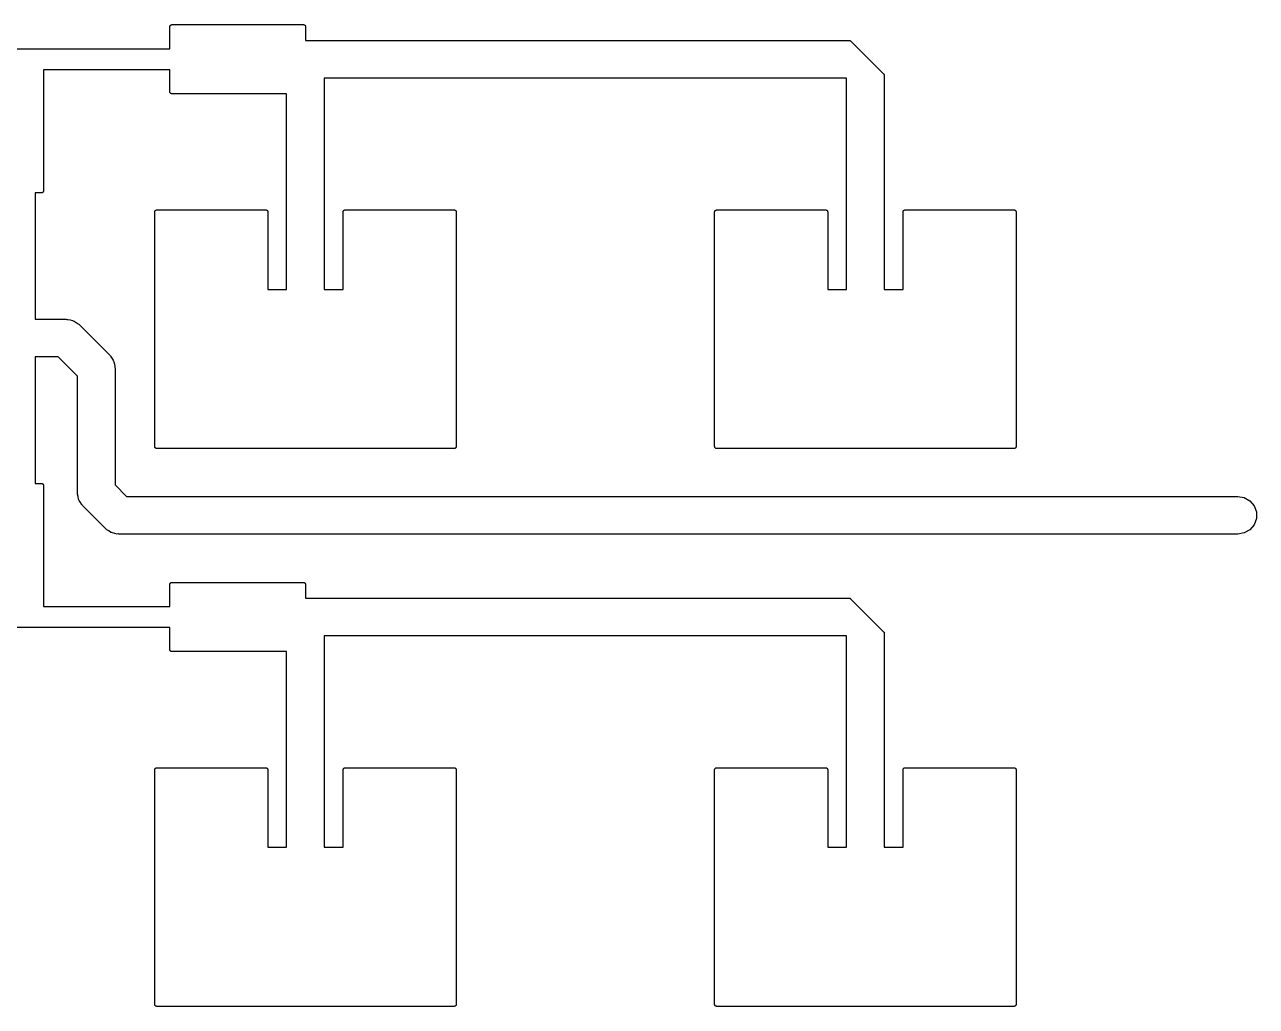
# Model space of a CAD drawing. Extents: x -13.2 to 16.3, y -8.9 to 4.2.
# Drawn here: x 0 to 16.35, y -8.87 to 4.16 of the extents above; entities that cross this region are included whole.
import ezdxf

# ---------------------------------------------------------------- set-up
doc = ezdxf.new("R2010")
doc.units = 0
doc.header["$MEASUREMENT"] = 0
doc.layers.add('BLACK', color=7, linetype='CONTINUOUS')

msp = doc.modelspace()

# ---------------------------------------------------------------- linework, layer by layer
at = {"layer": 'BLACK'}
for p, q in [((1.9278, 4.1335), (1.92818, 4.13565)), ((1.9278, 3.84023), (1.9278, 4.1335)), ((1.92818, 4.13784), (1.92893, 4.1399)), ((1.92818, 4.13565), (1.92818, 4.13784)), ((1.92893, 4.1399), (1.92931, 4.14205)), ((1.92931, 4.14205), (1.9304, 4.14394)), ((1.9304, 4.14394), (1.93115, 4.146)), ((1.93115, 4.146), (1.93256, 4.14768)), ((1.93256, 4.14768), (1.93365, 4.14957)), ((1.93365, 4.14957), (1.93532, 4.15098)), ((1.93532, 4.15098), (1.93673, 4.15265)), ((1.93673, 4.15265), (1.93862, 4.15374)), ((1.93862, 4.15374), (1.9403, 4.15515)), ((1.9403, 4.15515), (1.94236, 4.1559)), ((1.94236, 4.1559), (1.94425, 4.15699)), ((1.94425, 4.15699), (1.9464, 4.15737)), ((1.9464, 4.15737), (1.94846, 4.15812)), ((1.94846, 4.15812), (1.95064, 4.15812)), ((1.95064, 4.15812), (1.9528, 4.1585)), ((1.9528, 4.1585), (3.7023, 4.1585)), ((3.7023, 4.1585), (3.70445, 4.15812)), ((3.70445, 4.15812), (3.70664, 4.15812)), ((3.70664, 4.15812), (3.7087, 4.15737)), ((3.7087, 4.15737), (3.71085, 4.15699)), ((3.71085, 4.15699), (3.71274, 4.1559)), ((3.71274, 4.1559), (3.7148, 4.15515)), ((3.7148, 4.15515), (3.71648, 4.15374)), ((3.71648, 4.15374), (3.71837, 4.15265)), ((3.71837, 4.15265), (3.71978, 4.15098)), ((3.71978, 4.15098), (3.72145, 4.14957)), ((3.72145, 4.14957), (3.72254, 4.14768)), ((3.72254, 4.14768), (3.72395, 4.146)), ((3.72395, 4.146), (3.7247, 4.14394)), ((3.7247, 4.14394), (3.72579, 4.14205)), ((3.72579, 4.14205), (3.72617, 4.1399)), ((3.72617, 4.1399), (3.72692, 4.13784)), ((3.72692, 4.13784), (3.72692, 4.13565)), ((3.72692, 4.13565), (3.7273, 4.1335)), ((3.7273, 4.1335), (3.7273, 3.95123)), ((3.7273, 3.95123), (3.72741, 3.95011)), ((3.72741, 3.95011), (3.72853, 3.95)), ((3.72853, 3.95), (10.9444, 3.95)), ((10.9444, 3.95), (10.9455, 3.94981)), ((10.9455, 3.94981), (10.9466, 3.9499)), ((10.9466, 3.9499), (10.9498, 3.94906)), ((10.9498, 3.94906), (10.953, 3.94849)), ((10.953, 3.94849), (10.9539, 3.94794)), ((10.9539, 3.94794), (10.955, 3.94766)), ((10.955, 3.94766), (10.9577, 3.94578)), ((10.9577, 3.94578), (10.9605, 3.94415)), ((10.9605, 3.94415), (10.9612, 3.94331)), ((10.9612, 3.94331), (10.9621, 3.94268)), ((10.9621, 3.94268), (11.4, 3.50482)), ((-1.92657, 3.839), (1.92657, 3.839)), ((1.92657, 3.839), (1.92769, 3.83911)), ((1.92769, 3.83911), (1.9278, 3.84023)), ((0.25011, 3.56089), (0.25, 3.55977)), ((0.25, 3.55977), (0.25, 1.9528)), ((0.25123, 3.561), (0.25011, 3.56089)), ((1.92657, 3.561), (0.25123, 3.561)), ((1.92769, 3.56089), (1.92657, 3.561)), ((1.9278, 3.55977), (1.92769, 3.56089)), ((1.9278, 3.2665), (1.9278, 3.55977)), ((3.97731, 3.44989), (3.9772, 3.44877)), ((3.9772, 3.44877), (3.9772, 0.64623)), ((3.97843, 3.45), (3.97731, 3.44989)), ((10.906, 3.45), (3.97843, 3.45)), ((10.9071, 3.44989), (10.906, 3.45)), ((10.9072, 3.44877), (10.9071, 3.44989)), ((10.9072, 0.64623), (10.9072, 3.44877)), ((11.4, 3.50482), (11.4006, 3.50392)), ((11.4006, 3.50392), (11.4015, 3.50321)), ((11.4015, 3.50321), (11.4031, 3.50039)), ((11.4031, 3.50039), (11.405, 3.49771)), ((11.405, 3.49771), (11.4052, 3.49665)), ((11.4052, 3.49665), (11.4058, 3.49569)), ((11.4058, 3.49569), (11.4064, 3.49248)), ((11.4064, 3.49248), (11.4072, 3.48932)), ((11.4072, 3.48932), (11.4071, 3.48823)), ((11.4071, 3.48823), (11.4073, 3.48714)), ((11.4073, 3.48714), (11.4073, 0.64623)), ((1.92818, 3.26435), (1.9278, 3.2665)), ((1.92818, 3.26216), (1.92818, 3.26435)), ((1.92893, 3.2601), (1.92818, 3.26216)), ((1.92931, 3.25795), (1.92893, 3.2601)), ((1.9304, 3.25606), (1.92931, 3.25795)), ((1.93115, 3.254), (1.9304, 3.25606)), ((1.93256, 3.25232), (1.93115, 3.254)), ((1.93365, 3.25043), (1.93256, 3.25232)), ((1.93532, 3.24902), (1.93365, 3.25043)), ((1.93673, 3.24735), (1.93532, 3.24902)), ((1.93862, 3.24626), (1.93673, 3.24735)), ((1.9403, 3.24485), (1.93862, 3.24626)), ((1.94236, 3.2441), (1.9403, 3.24485)), ((1.94425, 3.24301), (1.94236, 3.2441)), ((1.9464, 3.24263), (1.94425, 3.24301)), ((1.94846, 3.24188), (1.9464, 3.24263)), ((1.95064, 3.24188), (1.94846, 3.24188)), ((1.9528, 3.2415), (1.95064, 3.24188)), ((3.47607, 3.2415), (1.9528, 3.2415)), ((3.47719, 3.24139), (3.47607, 3.2415)), ((3.4773, 3.24027), (3.47719, 3.24139)), ((3.4773, 0.64623), (3.4773, 3.24027)), ((0.13911, 1.92769), (0.139, 1.92657)), ((0.139, 1.92657), (0.139, 0.25)), ((0.14023, 1.9278), (0.13911, 1.92769)), ((0.225, 1.9278), (0.14023, 1.9278)), ((0.227155, 1.92818), (0.225, 1.9278)), ((0.229341, 1.92818), (0.227155, 1.92818)), ((0.231397, 1.92893), (0.229341, 1.92818)), ((0.233551, 1.92931), (0.231397, 1.92893)), ((0.235444, 1.9304), (0.233551, 1.92931)), ((0.2375, 1.93115), (0.235444, 1.9304)), ((0.239177, 1.93256), (0.2375, 1.93115)), ((0.24107, 1.93365), (0.239177, 1.93256)), ((0.242476, 1.93532), (0.24107, 1.93365)), ((0.244151, 1.93673), (0.242476, 1.93532)), ((0.245244, 1.93862), (0.244151, 1.93673)), ((0.246651, 1.9403), (0.245244, 1.93862)), ((0.247399, 1.94236), (0.246651, 1.9403)), ((0.248492, 1.94425), (0.247399, 1.94236)), ((0.248872, 1.9464), (0.248492, 1.94425)), ((0.24962, 1.94846), (0.248872, 1.9464)), ((0.25, 1.9528), (0.24962, 1.95064)), ((0.24962, 1.95064), (0.24962, 1.94846)), ((1.7272, 1.675), (1.72758, 1.67715)), ((1.7272, -1.44), (1.7272, 1.675)), ((1.72758, 1.67934), (1.72833, 1.6814)), ((1.72758, 1.67715), (1.72758, 1.67934)), ((1.72833, 1.6814), (1.72871, 1.68355)), ((1.72871, 1.68355), (1.7298, 1.68544)), ((1.7298, 1.68544), (1.73055, 1.6875)), ((1.73055, 1.6875), (1.73196, 1.68918)), ((1.73196, 1.68918), (1.73305, 1.69107)), ((1.73305, 1.69107), (1.73472, 1.69248)), ((1.73472, 1.69248), (1.73613, 1.69415)), ((1.73613, 1.69415), (1.73802, 1.69524)), ((1.73802, 1.69524), (1.7397, 1.69665)), ((1.7397, 1.69665), (1.74176, 1.6974)), ((1.74176, 1.6974), (1.74365, 1.69849)), ((1.74365, 1.69849), (1.7458, 1.69887)), ((1.7458, 1.69887), (1.74786, 1.69962)), ((1.74786, 1.69962), (1.75004, 1.69962)), ((1.75004, 1.69962), (1.7522, 1.7)), ((1.7522, 1.7), (3.2023, 1.7)), ((3.2023, 1.7), (3.20445, 1.69962)), ((3.20445, 1.69962), (3.20664, 1.69962)), ((3.20664, 1.69962), (3.2087, 1.69887)), ((3.2087, 1.69887), (3.21085, 1.69849)), ((3.21085, 1.69849), (3.21274, 1.6974)), ((3.21274, 1.6974), (3.2148, 1.69665)), ((3.2148, 1.69665), (3.21648, 1.69524)), ((3.21648, 1.69524), (3.21837, 1.69415)), ((3.21837, 1.69415), (3.21978, 1.69248)), ((3.21978, 1.69248), (3.22145, 1.69107)), ((3.22145, 1.69107), (3.22254, 1.68918)), ((3.22254, 1.68918), (3.22395, 1.6875)), ((3.22395, 1.6875), (3.2247, 1.68544)), ((3.2247, 1.68544), (3.22579, 1.68355)), ((3.22579, 1.68355), (3.22617, 1.6814)), ((3.22617, 1.6814), (3.22692, 1.67934)), ((3.22692, 1.67934), (3.22692, 1.67715)), ((3.22692, 1.67715), (3.2273, 1.675)), ((3.2273, 1.675), (3.2273, 0.64623)), ((4.2272, 1.675), (4.22758, 1.67715)), ((4.2272, 0.64623), (4.2272, 1.675)), ((4.22758, 1.67934), (4.22833, 1.6814)), ((4.22758, 1.67715), (4.22758, 1.67934)), ((4.22833, 1.6814), (4.22871, 1.68355)), ((4.22871, 1.68355), (4.2298, 1.68544)), ((4.2298, 1.68544), (4.23055, 1.6875)), ((4.23055, 1.6875), (4.23196, 1.68918)), ((4.23196, 1.68918), (4.23305, 1.69107)), ((4.23305, 1.69107), (4.23472, 1.69248)), ((4.23472, 1.69248), (4.23613, 1.69415)), ((4.23613, 1.69415), (4.23802, 1.69524)), ((4.23802, 1.69524), (4.2397, 1.69665)), ((4.2397, 1.69665), (4.24176, 1.6974)), ((4.24176, 1.6974), (4.24365, 1.69849)), ((4.24365, 1.69849), (4.2458, 1.69887)), ((4.2458, 1.69887), (4.24786, 1.69962)), ((4.24786, 1.69962), (4.25005, 1.69962)), ((4.25005, 1.69962), (4.2522, 1.7)), ((4.2522, 1.7), (5.7022, 1.7)), ((5.7022, 1.7), (5.70435, 1.69962)), ((5.70435, 1.69962), (5.70654, 1.69962)), ((5.70654, 1.69962), (5.7086, 1.69887)), ((5.7086, 1.69887), (5.71075, 1.69849)), ((5.71075, 1.69849), (5.71264, 1.6974)), ((5.71264, 1.6974), (5.7147, 1.69665)), ((5.7147, 1.69665), (5.71638, 1.69524)), ((5.71638, 1.69524), (5.71827, 1.69415)), ((5.71827, 1.69415), (5.71968, 1.69248)), ((5.71968, 1.69248), (5.72135, 1.69107)), ((5.72135, 1.69107), (5.72244, 1.68918)), ((5.72244, 1.68918), (5.72385, 1.6875)), ((5.72385, 1.6875), (5.7246, 1.68544)), ((5.7246, 1.68544), (5.72569, 1.68355)), ((5.72569, 1.68355), (5.72607, 1.6814)), ((5.72607, 1.6814), (5.72682, 1.67934)), ((5.72682, 1.67934), (5.72682, 1.67715)), ((5.72682, 1.67715), (5.7272, 1.675)), ((5.7272, 1.675), (5.7272, -1.44)), ((9.1573, 1.675), (9.15768, 1.67715)), ((9.1573, -1.44), (9.1573, 1.675)), ((9.15768, 1.67934), (9.15843, 1.6814)), ((9.15768, 1.67715), (9.15768, 1.67934)), ((9.15843, 1.6814), (9.15881, 1.68355)), ((9.15881, 1.68355), (9.1599, 1.68544)), ((9.1599, 1.68544), (9.16065, 1.6875)), ((9.16065, 1.6875), (9.16206, 1.68918)), ((9.16206, 1.68918), (9.16315, 1.69107)), ((9.16315, 1.69107), (9.16482, 1.69248)), ((9.16482, 1.69248), (9.16623, 1.69415)), ((9.16623, 1.69415), (9.16812, 1.69524)), ((9.16812, 1.69524), (9.1698, 1.69665)), ((9.1698, 1.69665), (9.17186, 1.6974)), ((9.17186, 1.6974), (9.17375, 1.69849)), ((9.17375, 1.69849), (9.1759, 1.69887)), ((9.1759, 1.69887), (9.17796, 1.69962)), ((9.17796, 1.69962), (9.18014, 1.69962)), ((9.18014, 1.69962), (9.1823, 1.7)), ((9.1823, 1.7), (10.6322, 1.7)), ((10.6322, 1.7), (10.6344, 1.69962)), ((10.6344, 1.69962), (10.6365, 1.69962)), ((10.6365, 1.69962), (10.6386, 1.69887)), ((10.6386, 1.69887), (10.6408, 1.69849)), ((10.6408, 1.69849), (10.6426, 1.6974)), ((10.6426, 1.6974), (10.6447, 1.69665)), ((10.6447, 1.69665), (10.6464, 1.69524)), ((10.6464, 1.69524), (10.6483, 1.69415)), ((10.6483, 1.69415), (10.6497, 1.69248)), ((10.6497, 1.69248), (10.6514, 1.69107)), ((10.6514, 1.69107), (10.6524, 1.68918)), ((10.6524, 1.68918), (10.6539, 1.6875)), ((10.6539, 1.6875), (10.6546, 1.68544)), ((10.6546, 1.68544), (10.6557, 1.68355)), ((10.6557, 1.68355), (10.6561, 1.6814)), ((10.6561, 1.6814), (10.6568, 1.67934)), ((10.6568, 1.67934), (10.6568, 1.67715)), ((10.6568, 1.67715), (10.6572, 1.675)), ((10.6572, 1.675), (10.6572, 0.64623)), ((11.6573, 1.675), (11.6577, 1.67715)), ((11.6573, 0.64623), (11.6573, 1.675)), ((11.6577, 1.67934), (11.6584, 1.6814)), ((11.6577, 1.67715), (11.6577, 1.67934)), ((11.6584, 1.6814), (11.6588, 1.68355)), ((11.6588, 1.68355), (11.6599, 1.68544)), ((11.6599, 1.68544), (11.6606, 1.6875)), ((11.6606, 1.6875), (11.6621, 1.68918)), ((11.6621, 1.68918), (11.6631, 1.69107)), ((11.6631, 1.69107), (11.6648, 1.69248)), ((11.6648, 1.69248), (11.6662, 1.69415)), ((11.6662, 1.69415), (11.6681, 1.69524)), ((11.6681, 1.69524), (11.6698, 1.69665)), ((11.6698, 1.69665), (11.6719, 1.6974)), ((11.6719, 1.6974), (11.6737, 1.69849)), ((11.6737, 1.69849), (11.6759, 1.69887)), ((11.6759, 1.69887), (11.678, 1.69962)), ((11.678, 1.69962), (11.6801, 1.69962)), ((11.6801, 1.69962), (11.6823, 1.7)), ((11.6823, 1.7), (13.1323, 1.7)), ((13.1323, 1.7), (13.1345, 1.69962)), ((13.1345, 1.69962), (13.1366, 1.69962)), ((13.1366, 1.69962), (13.1387, 1.69887)), ((13.1387, 1.69887), (13.1409, 1.69849)), ((13.1409, 1.69849), (13.1427, 1.6974)), ((13.1427, 1.6974), (13.1448, 1.69665)), ((13.1448, 1.69665), (13.1465, 1.69524)), ((13.1465, 1.69524), (13.1484, 1.69415)), ((13.1484, 1.69415), (13.1498, 1.69248)), ((13.1498, 1.69248), (13.1515, 1.69107)), ((13.1515, 1.69107), (13.1525, 1.68918)), ((13.1525, 1.68918), (13.154, 1.6875)), ((13.154, 1.6875), (13.1547, 1.68544)), ((13.1547, 1.68544), (13.1558, 1.68355)), ((13.1558, 1.68355), (13.1562, 1.6814)), ((13.1562, 1.6814), (13.1569, 1.67934)), ((13.1569, 1.67934), (13.1569, 1.67715)), ((13.1569, 1.67715), (13.1573, 1.675)), ((13.1573, 1.675), (13.1573, -1.44)), ((3.2273, 0.64623), (3.22741, 0.64511)), ((3.22741, 0.64511), (3.22853, 0.645)), ((3.22853, 0.645), (3.47607, 0.645)), ((3.47607, 0.645), (3.47719, 0.64511)), ((3.47719, 0.64511), (3.4773, 0.64623)), ((3.9772, 0.64623), (3.97731, 0.64511)), ((3.97731, 0.64511), (3.97843, 0.645)), ((3.97843, 0.645), (4.22597, 0.645)), ((4.22597, 0.645), (4.22709, 0.64511)), ((4.22709, 0.64511), (4.2272, 0.64623)), ((10.6572, 0.64623), (10.6573, 0.64511)), ((10.6573, 0.64511), (10.6584, 0.645)), ((10.6584, 0.645), (10.906, 0.645)), ((10.906, 0.645), (10.9071, 0.64511)), ((10.9071, 0.64511), (10.9072, 0.64623)), ((11.4073, 0.64623), (11.4074, 0.64511)), ((11.4074, 0.64511), (11.4085, 0.645)), ((11.4085, 0.645), (11.6561, 0.645)), ((11.6561, 0.645), (11.6572, 0.64511)), ((11.6572, 0.64511), (11.6573, 0.64623)), ((0.139, 0.25), (0.55, 0.25)), ((0.55, 0.25), (0.560831, 0.24809)), ((0.560831, 0.24809), (0.571789, 0.249049)), ((0.571789, 0.249049), (0.603342, 0.240594)), ((0.603342, 0.240594), (0.635505, 0.234923)), ((0.635505, 0.234923), (0.64503, 0.229424)), ((0.64503, 0.229424), (0.655654, 0.226577)), ((0.655654, 0.226577), (0.682411, 0.207842)), ((0.682411, 0.207842), (0.710697, 0.191511)), ((0.710697, 0.191511), (0.717766, 0.183086)), ((0.717766, 0.183086), (0.726777, 0.176777)), ((0.726777, 0.176777), (1.12678, -0.223223)), ((0.446446, -0.25), (0.139, -0.25)), ((0.139, -0.25), (0.139, -1.92657)), ((0.7, -0.503553), (0.446446, -0.25)), ((1.12678, -0.223223), (1.13308, -0.232232)), ((1.13308, -0.232232), (1.14151, -0.239303)), ((1.14151, -0.239303), (1.15784, -0.267589)), ((1.15784, -0.267589), (1.17658, -0.294345)), ((1.17658, -0.294345), (1.17942, -0.30497)), ((1.17942, -0.30497), (1.18492, -0.314495)), ((1.18492, -0.314495), (1.19059, -0.346664)), ((1.19059, -0.346664), (1.19905, -0.378211)), ((1.19905, -0.378211), (1.19809, -0.389166)), ((1.19809, -0.389166), (1.2, -0.4)), ((1.2, -0.4), (1.2, -1.94645)), ((0.7, -2.05), (0.7, -0.503553)), ((1.72758, -1.44215), (1.7272, -1.44)), ((1.72758, -1.44434), (1.72758, -1.44215)), ((1.72833, -1.4464), (1.72758, -1.44434)), ((1.72871, -1.44855), (1.72833, -1.4464)), ((1.7298, -1.45044), (1.72871, -1.44855)), ((1.73055, -1.4525), (1.7298, -1.45044)), ((1.73196, -1.45418), (1.73055, -1.4525)), ((1.73305, -1.45607), (1.73196, -1.45418)), ((1.73472, -1.45748), (1.73305, -1.45607)), ((1.73613, -1.45915), (1.73472, -1.45748)), ((1.73802, -1.46024), (1.73613, -1.45915)), ((1.7397, -1.46165), (1.73802, -1.46024)), ((1.74176, -1.4624), (1.7397, -1.46165)), ((1.74365, -1.46349), (1.74176, -1.4624)), ((1.7458, -1.46387), (1.74365, -1.46349)), ((1.74786, -1.46462), (1.7458, -1.46387)), ((1.75004, -1.46462), (1.74786, -1.46462)), ((1.7522, -1.465), (1.75004, -1.46462)), ((5.7022, -1.465), (1.7522, -1.465)), ((5.70435, -1.46462), (5.7022, -1.465)), ((5.70654, -1.46462), (5.70435, -1.46462)), ((5.7086, -1.46387), (5.70654, -1.46462)), ((5.71075, -1.46349), (5.7086, -1.46387)), ((5.71264, -1.4624), (5.71075, -1.46349)), ((5.7147, -1.46165), (5.71264, -1.4624)), ((5.71638, -1.46024), (5.7147, -1.46165)), ((5.71827, -1.45915), (5.71638, -1.46024)), ((5.71968, -1.45748), (5.71827, -1.45915)), ((5.72135, -1.45607), (5.71968, -1.45748)), ((5.72244, -1.45418), (5.72135, -1.45607)), ((5.72385, -1.4525), (5.72244, -1.45418)), ((5.7246, -1.45044), (5.72385, -1.4525)), ((5.72569, -1.44855), (5.7246, -1.45044)), ((5.72607, -1.4464), (5.72569, -1.44855)), ((5.72682, -1.44434), (5.72607, -1.4464)), ((5.7272, -1.44), (5.72682, -1.44215)), ((5.72682, -1.44215), (5.72682, -1.44434)), ((9.15768, -1.44215), (9.1573, -1.44)), ((9.15768, -1.44434), (9.15768, -1.44215)), ((9.15843, -1.4464), (9.15768, -1.44434)), ((9.15881, -1.44855), (9.15843, -1.4464)), ((9.1599, -1.45044), (9.15881, -1.44855)), ((9.16065, -1.4525), (9.1599, -1.45044)), ((9.16206, -1.45418), (9.16065, -1.4525)), ((9.16315, -1.45607), (9.16206, -1.45418)), ((9.16482, -1.45748), (9.16315, -1.45607)), ((9.16623, -1.45915), (9.16482, -1.45748)), ((9.16812, -1.46024), (9.16623, -1.45915)), ((9.1698, -1.46165), (9.16812, -1.46024)), ((9.17186, -1.4624), (9.1698, -1.46165)), ((9.17375, -1.46349), (9.17186, -1.4624)), ((9.1759, -1.46387), (9.17375, -1.46349)), ((9.17796, -1.46462), (9.1759, -1.46387)), ((9.18014, -1.46462), (9.17796, -1.46462)), ((9.1823, -1.465), (9.18014, -1.46462)), ((13.1323, -1.465), (9.1823, -1.465)), ((13.1345, -1.46462), (13.1323, -1.465)), ((13.1366, -1.46462), (13.1345, -1.46462)), ((13.1387, -1.46387), (13.1366, -1.46462)), ((13.1409, -1.46349), (13.1387, -1.46387)), ((13.1427, -1.4624), (13.1409, -1.46349)), ((13.1448, -1.46165), (13.1427, -1.4624)), ((13.1465, -1.46024), (13.1448, -1.46165)), ((13.1484, -1.45915), (13.1465, -1.46024)), ((13.1498, -1.45748), (13.1484, -1.45915)), ((13.1515, -1.45607), (13.1498, -1.45748)), ((13.1525, -1.45418), (13.1515, -1.45607)), ((13.154, -1.4525), (13.1525, -1.45418)), ((13.1547, -1.45044), (13.154, -1.4525)), ((13.1558, -1.44855), (13.1547, -1.45044)), ((13.1562, -1.4464), (13.1558, -1.44855)), ((13.1569, -1.44434), (13.1562, -1.4464)), ((13.1573, -1.44), (13.1569, -1.44215)), ((13.1569, -1.44215), (13.1569, -1.44434)), ((0.139, -1.92657), (0.13911, -1.92769)), ((0.13911, -1.92769), (0.14023, -1.9278)), ((0.14023, -1.9278), (0.225, -1.9278)), ((0.225, -1.9278), (0.227155, -1.92818)), ((0.227155, -1.92818), (0.229341, -1.92818)), ((0.229341, -1.92818), (0.231397, -1.92893)), ((0.231397, -1.92893), (0.233551, -1.92931)), ((0.233551, -1.92931), (0.235444, -1.9304)), ((0.235444, -1.9304), (0.2375, -1.93115)), ((0.2375, -1.93115), (0.239177, -1.93256)), ((0.239177, -1.93256), (0.24107, -1.93365)), ((0.24107, -1.93365), (0.242476, -1.93532)), ((0.242476, -1.93532), (0.244151, -1.93673)), ((0.244151, -1.93673), (0.245244, -1.93862)), ((0.245244, -1.93862), (0.246651, -1.9403)), ((0.246651, -1.9403), (0.247399, -1.94236)), ((0.247399, -1.94236), (0.248492, -1.94425)), ((0.248492, -1.94425), (0.248872, -1.9464)), ((0.248872, -1.9464), (0.24962, -1.94846)), ((0.24962, -1.94846), (0.24962, -1.95064)), ((0.24962, -1.95064), (0.25, -1.9528)), ((0.25, -1.9528), (0.25, -3.55977)), ((1.2, -1.94645), (1.35355, -2.1)), ((0.70191, -2.06083), (0.7, -2.05)), ((0.700951, -2.07179), (0.70191, -2.06083)), ((0.709406, -2.10334), (0.700951, -2.07179)), ((0.715077, -2.1355), (0.709406, -2.10334)), ((1.35355, -2.1), (16.1, -2.1)), ((16.1, -2.1), (16.1855, -2.11508)), ((16.1855, -2.11508), (16.2607, -2.15849)), ((0.720576, -2.14503), (0.715077, -2.1355)), ((0.723423, -2.15565), (0.720576, -2.14503)), ((0.742158, -2.18241), (0.723423, -2.15565)), ((0.758489, -2.2107), (0.742158, -2.18241)), ((0.766914, -2.21777), (0.758489, -2.2107)), ((0.773223, -2.22678), (0.766914, -2.21777)), ((1.07322, -2.52678), (0.773223, -2.22678)), ((16.2607, -2.15849), (16.3165, -2.225)), ((16.3165, -2.225), (16.3462, -2.30659)), ((16.3462, -2.39341), (16.3165, -2.475)), ((16.3462, -2.30659), (16.3462, -2.39341)), ((1.08223, -2.53309), (1.07322, -2.52678)), ((1.0893, -2.54151), (1.08223, -2.53309)), ((1.11759, -2.55784), (1.0893, -2.54151)), ((1.14434, -2.57658), (1.11759, -2.55784)), ((1.15497, -2.57942), (1.14434, -2.57658)), ((1.1645, -2.58492), (1.15497, -2.57942)), ((1.19666, -2.59059), (1.1645, -2.58492)), ((1.22821, -2.59905), (1.19666, -2.59059)), ((1.23917, -2.59809), (1.22821, -2.59905)), ((1.25, -2.6), (1.23917, -2.59809)), ((16.1, -2.6), (1.25, -2.6)), ((16.1855, -2.58492), (16.1, -2.6)), ((16.2607, -2.54151), (16.1855, -2.58492)), ((16.3165, -2.475), (16.2607, -2.54151)), ((1.9278, -3.2665), (1.92818, -3.26435)), ((1.9278, -3.55977), (1.9278, -3.2665)), ((1.92818, -3.26216), (1.92893, -3.2601)), ((1.92818, -3.26435), (1.92818, -3.26216)), ((1.92893, -3.2601), (1.92931, -3.25795)), ((1.92931, -3.25795), (1.9304, -3.25606)), ((1.9304, -3.25606), (1.93115, -3.254)), ((1.93115, -3.254), (1.93256, -3.25232)), ((1.93256, -3.25232), (1.93365, -3.25043)), ((1.93365, -3.25043), (1.93532, -3.24902)), ((1.93532, -3.24902), (1.93673, -3.24735)), ((1.93673, -3.24735), (1.93862, -3.24626)), ((1.93862, -3.24626), (1.9403, -3.24485)), ((1.9403, -3.24485), (1.94236, -3.2441)), ((1.94236, -3.2441), (1.94425, -3.24301)), ((1.94425, -3.24301), (1.9464, -3.24263)), ((1.9464, -3.24263), (1.94846, -3.24188)), ((1.94846, -3.24188), (1.95064, -3.24188)), ((1.95064, -3.24188), (1.9528, -3.2415)), ((1.9528, -3.2415), (3.7023, -3.2415)), ((3.7023, -3.2415), (3.70445, -3.24188)), ((3.70445, -3.24188), (3.70664, -3.24188)), ((3.70664, -3.24188), (3.7087, -3.24263)), ((3.7087, -3.24263), (3.71085, -3.24301)), ((3.71085, -3.24301), (3.71274, -3.2441)), ((3.71274, -3.2441), (3.7148, -3.24485)), ((3.7148, -3.24485), (3.71648, -3.24626)), ((3.71648, -3.24626), (3.71837, -3.24735)), ((3.71837, -3.24735), (3.71978, -3.24902)), ((3.71978, -3.24902), (3.72145, -3.25043)), ((3.72145, -3.25043), (3.72254, -3.25232)), ((3.72254, -3.25232), (3.72395, -3.254)), ((3.72395, -3.254), (3.7247, -3.25606)), ((3.7247, -3.25606), (3.72579, -3.25795)), ((3.72579, -3.25795), (3.72617, -3.2601)), ((3.72617, -3.2601), (3.72692, -3.26216)), ((3.72692, -3.26216), (3.72692, -3.26435)), ((3.72692, -3.26435), (3.7273, -3.2665)), ((3.7273, -3.2665), (3.7273, -3.44877)), ((0.25, -3.55977), (0.25011, -3.56089)), ((0.25011, -3.56089), (0.25123, -3.561)), ((0.25123, -3.561), (1.92657, -3.561)), ((1.92657, -3.561), (1.92769, -3.56089)), ((1.92769, -3.56089), (1.9278, -3.55977)), ((3.7273, -3.44877), (3.72741, -3.44989)), ((3.72741, -3.44989), (3.72853, -3.45)), ((3.72853, -3.45), (10.9444, -3.45)), ((10.9444, -3.45), (10.9455, -3.45019)), ((10.9455, -3.45019), (10.9466, -3.45009)), ((10.9466, -3.45009), (10.9498, -3.45094)), ((10.9498, -3.45094), (10.953, -3.45151)), ((10.953, -3.45151), (10.9539, -3.45206)), ((10.9539, -3.45206), (10.955, -3.45234)), ((10.955, -3.45234), (10.9577, -3.45422)), ((10.9577, -3.45422), (10.9605, -3.45585)), ((10.9605, -3.45585), (10.9612, -3.45669)), ((10.9612, -3.45669), (10.9621, -3.45732)), ((10.9621, -3.45732), (11.4, -3.89518)), ((1.92657, -3.839), (-1.92657, -3.839)), ((1.92769, -3.83911), (1.92657, -3.839)), ((1.9278, -3.84023), (1.92769, -3.83911)), ((1.9278, -4.1335), (1.9278, -3.84023)), ((11.4, -3.89518), (11.4006, -3.89608)), ((11.4006, -3.89608), (11.4015, -3.89679)), ((11.4015, -3.89679), (11.4031, -3.89961)), ((11.4031, -3.89961), (11.405, -3.90229)), ((11.405, -3.90229), (11.4052, -3.90335)), ((11.4052, -3.90335), (11.4058, -3.9043)), ((11.4058, -3.9043), (11.4064, -3.90752)), ((11.4064, -3.90752), (11.4072, -3.91068)), ((11.4072, -3.91068), (11.4071, -3.91177)), ((11.4071, -3.91177), (11.4073, -3.91286)), ((11.4073, -3.91286), (11.4073, -6.75377)), ((3.97731, -3.95011), (3.9772, -3.95123)), ((3.9772, -3.95123), (3.9772, -6.75377)), ((3.97843, -3.95), (3.97731, -3.95011)), ((10.906, -3.95), (3.97843, -3.95)), ((10.9071, -3.95011), (10.906, -3.95)), ((10.9072, -3.95123), (10.9071, -3.95011)), ((10.9072, -6.75377), (10.9072, -3.95123)), ((1.92818, -4.13565), (1.9278, -4.1335)), ((1.92818, -4.13784), (1.92818, -4.13565)), ((1.92893, -4.1399), (1.92818, -4.13784)), ((1.92931, -4.14205), (1.92893, -4.1399)), ((1.9304, -4.14394), (1.92931, -4.14205)), ((1.93115, -4.146), (1.9304, -4.14394)), ((1.93256, -4.14768), (1.93115, -4.146)), ((1.93365, -4.14957), (1.93256, -4.14768)), ((1.93532, -4.15098), (1.93365, -4.14957)), ((1.93673, -4.15265), (1.93532, -4.15098)), ((1.93862, -4.15374), (1.93673, -4.15265)), ((1.9403, -4.15515), (1.93862, -4.15374)), ((1.94236, -4.1559), (1.9403, -4.15515)), ((1.94425, -4.15699), (1.94236, -4.1559)), ((1.9464, -4.15737), (1.94425, -4.15699)), ((1.94846, -4.15812), (1.9464, -4.15737)), ((1.95064, -4.15812), (1.94846, -4.15812)), ((1.9528, -4.1585), (1.95064, -4.15812)), ((3.47607, -4.1585), (1.9528, -4.1585)), ((3.47719, -4.15861), (3.47607, -4.1585)), ((3.4773, -4.15973), (3.47719, -4.15861)), ((3.4773, -6.75377), (3.4773, -4.15973)), ((1.72758, -5.72066), (1.72833, -5.7186)), ((1.72758, -5.72284), (1.72758, -5.72066)), ((1.72833, -5.7186), (1.72871, -5.71645)), ((1.72871, -5.71645), (1.7298, -5.71456)), ((1.7298, -5.71456), (1.73055, -5.7125)), ((1.73055, -5.7125), (1.73196, -5.71082)), ((1.73196, -5.71082), (1.73305, -5.70893)), ((1.73305, -5.70893), (1.73472, -5.70752)), ((1.73472, -5.70752), (1.73613, -5.70585)), ((1.73613, -5.70585), (1.73802, -5.70476)), ((1.73802, -5.70476), (1.7397, -5.70335)), ((1.7397, -5.70335), (1.74176, -5.7026)), ((1.74176, -5.7026), (1.74365, -5.70151)), ((1.74365, -5.70151), (1.7458, -5.70113)), ((1.7458, -5.70113), (1.74786, -5.70038)), ((1.74786, -5.70038), (1.75004, -5.70038)), ((1.75004, -5.70038), (1.7522, -5.7)), ((1.7522, -5.7), (3.2023, -5.7)), ((3.2023, -5.7), (3.20445, -5.70038)), ((3.20445, -5.70038), (3.20664, -5.70038)), ((3.20664, -5.70038), (3.2087, -5.70113)), ((3.2087, -5.70113), (3.21085, -5.70151)), ((3.21085, -5.70151), (3.21274, -5.7026)), ((3.21274, -5.7026), (3.2148, -5.70335)), ((3.2148, -5.70335), (3.21648, -5.70476)), ((3.21648, -5.70476), (3.21837, -5.70585)), ((3.21837, -5.70585), (3.21978, -5.70752)), ((3.21978, -5.70752), (3.22145, -5.70893)), ((3.22145, -5.70893), (3.22254, -5.71082)), ((3.22254, -5.71082), (3.22395, -5.7125)), ((3.22395, -5.7125), (3.2247, -5.71456)), ((3.2247, -5.71456), (3.22579, -5.71645)), ((3.22579, -5.71645), (3.22617, -5.7186)), ((3.22617, -5.7186), (3.22692, -5.72066)), ((3.22692, -5.72066), (3.22692, -5.72284)), ((4.22758, -5.72066), (4.22833, -5.7186)), ((4.22758, -5.72284), (4.22758, -5.72066)), ((4.22833, -5.7186), (4.22871, -5.71645)), ((4.22871, -5.71645), (4.2298, -5.71456)), ((4.2298, -5.71456), (4.23055, -5.7125)), ((4.23055, -5.7125), (4.23196, -5.71082)), ((4.23196, -5.71082), (4.23305, -5.70893)), ((4.23305, -5.70893), (4.23472, -5.70752)), ((4.23472, -5.70752), (4.23613, -5.70585)), ((4.23613, -5.70585), (4.23802, -5.70476)), ((4.23802, -5.70476), (4.2397, -5.70335)), ((4.2397, -5.70335), (4.24176, -5.7026)), ((4.24176, -5.7026), (4.24365, -5.70151)), ((4.24365, -5.70151), (4.2458, -5.70113)), ((4.2458, -5.70113), (4.24786, -5.70038)), ((4.24786, -5.70038), (4.25005, -5.70038)), ((4.25005, -5.70038), (4.2522, -5.7)), ((4.2522, -5.7), (5.7022, -5.7)), ((5.7022, -5.7), (5.70435, -5.70038)), ((5.70435, -5.70038), (5.70654, -5.70038)), ((5.70654, -5.70038), (5.7086, -5.70113)), ((5.7086, -5.70113), (5.71075, -5.70151)), ((5.71075, -5.70151), (5.71264, -5.7026)), ((5.71264, -5.7026), (5.7147, -5.70335)), ((5.7147, -5.70335), (5.71638, -5.70476)), ((5.71638, -5.70476), (5.71827, -5.70585)), ((5.71827, -5.70585), (5.71968, -5.70752)), ((5.71968, -5.70752), (5.72135, -5.70893)), ((5.72135, -5.70893), (5.72244, -5.71082)), ((5.72244, -5.71082), (5.72385, -5.7125)), ((5.72385, -5.7125), (5.7246, -5.71456)), ((5.7246, -5.71456), (5.72569, -5.71645)), ((5.72569, -5.71645), (5.72607, -5.7186)), ((5.72607, -5.7186), (5.72682, -5.72066)), ((5.72682, -5.72066), (5.72682, -5.72284)), ((9.15768, -5.72066), (9.15843, -5.7186)), ((9.15768, -5.72284), (9.15768, -5.72066)), ((9.15843, -5.7186), (9.15881, -5.71645)), ((9.15881, -5.71645), (9.1599, -5.71456)), ((9.1599, -5.71456), (9.16065, -5.7125)), ((9.16065, -5.7125), (9.16206, -5.71082)), ((9.16206, -5.71082), (9.16315, -5.70893)), ((9.16315, -5.70893), (9.16482, -5.70752)), ((9.16482, -5.70752), (9.16623, -5.70585)), ((9.16623, -5.70585), (9.16812, -5.70476)), ((9.16812, -5.70476), (9.1698, -5.70335)), ((9.1698, -5.70335), (9.17186, -5.7026)), ((9.17186, -5.7026), (9.17375, -5.70151)), ((9.17375, -5.70151), (9.1759, -5.70113)), ((9.1759, -5.70113), (9.17796, -5.70038)), ((9.17796, -5.70038), (9.18014, -5.70038)), ((9.18014, -5.70038), (9.1823, -5.7)), ((9.1823, -5.7), (10.6322, -5.7)), ((10.6322, -5.7), (10.6344, -5.70038)), ((10.6344, -5.70038), (10.6365, -5.70038)), ((10.6365, -5.70038), (10.6386, -5.70113)), ((10.6386, -5.70113), (10.6408, -5.70151)), ((10.6408, -5.70151), (10.6426, -5.7026)), ((10.6426, -5.7026), (10.6447, -5.70335)), ((10.6447, -5.70335), (10.6464, -5.70476)), ((10.6464, -5.70476), (10.6483, -5.70585)), ((10.6483, -5.70585), (10.6497, -5.70752)), ((10.6497, -5.70752), (10.6514, -5.70893)), ((10.6514, -5.70893), (10.6524, -5.71082)), ((10.6524, -5.71082), (10.6539, -5.7125)), ((10.6539, -5.7125), (10.6546, -5.71456)), ((10.6546, -5.71456), (10.6557, -5.71645)), ((10.6557, -5.71645), (10.6561, -5.7186)), ((10.6561, -5.7186), (10.6568, -5.72066)), ((10.6568, -5.72066), (10.6568, -5.72284)), ((11.6577, -5.72066), (11.6584, -5.7186)), ((11.6577, -5.72284), (11.6577, -5.72066)), ((11.6584, -5.7186), (11.6588, -5.71645)), ((11.6588, -5.71645), (11.6599, -5.71456)), ((11.6599, -5.71456), (11.6606, -5.7125)), ((11.6606, -5.7125), (11.6621, -5.71082)), ((11.6621, -5.71082), (11.6631, -5.70893)), ((11.6631, -5.70893), (11.6648, -5.70752)), ((11.6648, -5.70752), (11.6662, -5.70585)), ((11.6662, -5.70585), (11.6681, -5.70476)), ((11.6681, -5.70476), (11.6698, -5.70335)), ((11.6698, -5.70335), (11.6719, -5.7026)), ((11.6719, -5.7026), (11.6737, -5.70151)), ((11.6737, -5.70151), (11.6759, -5.70113)), ((11.6759, -5.70113), (11.678, -5.70038)), ((11.678, -5.70038), (11.6801, -5.70038)), ((11.6801, -5.70038), (11.6823, -5.7)), ((11.6823, -5.7), (13.1323, -5.7)), ((13.1323, -5.7), (13.1345, -5.70038)), ((13.1345, -5.70038), (13.1366, -5.70038)), ((13.1366, -5.70038), (13.1387, -5.70113)), ((13.1387, -5.70113), (13.1409, -5.70151)), ((13.1409, -5.70151), (13.1427, -5.7026)), ((13.1427, -5.7026), (13.1448, -5.70335)), ((13.1448, -5.70335), (13.1465, -5.70476)), ((13.1465, -5.70476), (13.1484, -5.70585)), ((13.1484, -5.70585), (13.1498, -5.70752)), ((13.1498, -5.70752), (13.1515, -5.70893)), ((13.1515, -5.70893), (13.1525, -5.71082)), ((13.1525, -5.71082), (13.154, -5.7125)), ((13.154, -5.7125), (13.1547, -5.71456)), ((13.1547, -5.71456), (13.1558, -5.71645)), ((13.1558, -5.71645), (13.1562, -5.7186)), ((13.1562, -5.7186), (13.1569, -5.72066)), ((13.1569, -5.72066), (13.1569, -5.72284)), ((1.7272, -5.725), (1.72758, -5.72284)), ((1.7272, -8.84), (1.7272, -5.725)), ((3.22692, -5.72284), (3.2273, -5.725)), ((3.2273, -5.725), (3.2273, -6.75377)), ((4.2272, -5.725), (4.22758, -5.72284)), ((4.2272, -6.75377), (4.2272, -5.725)), ((5.72682, -5.72284), (5.7272, -5.725)), ((5.7272, -5.725), (5.7272, -8.84)), ((9.1573, -5.725), (9.15768, -5.72284)), ((9.1573, -8.84), (9.1573, -5.725)), ((10.6568, -5.72284), (10.6572, -5.725)), ((10.6572, -5.725), (10.6572, -6.75377)), ((11.6573, -5.725), (11.6577, -5.72284)), ((11.6573, -6.75377), (11.6573, -5.725)), ((13.1569, -5.72284), (13.1573, -5.725)), ((13.1573, -5.725), (13.1573, -8.84)), ((3.2273, -6.75377), (3.22741, -6.75489)), ((3.22741, -6.75489), (3.22853, -6.755)), ((3.22853, -6.755), (3.47607, -6.755)), ((3.47607, -6.755), (3.47719, -6.75489)), ((3.47719, -6.75489), (3.4773, -6.75377)), ((3.9772, -6.75377), (3.97731, -6.75489)), ((3.97731, -6.75489), (3.97843, -6.755)), ((3.97843, -6.755), (4.22597, -6.755)), ((4.22597, -6.755), (4.22709, -6.75489)), ((4.22709, -6.75489), (4.2272, -6.75377)), ((10.6572, -6.75377), (10.6573, -6.75489)), ((10.6573, -6.75489), (10.6584, -6.755)), ((10.6584, -6.755), (10.906, -6.755)), ((10.906, -6.755), (10.9071, -6.75489)), ((10.9071, -6.75489), (10.9072, -6.75377)), ((11.4073, -6.75377), (11.4074, -6.75489)), ((11.4074, -6.75489), (11.4085, -6.755)), ((11.4085, -6.755), (11.6561, -6.755)), ((11.6561, -6.755), (11.6572, -6.75489)), ((11.6572, -6.75489), (11.6573, -6.75377)), ((1.72758, -8.84215), (1.7272, -8.84)), ((1.72758, -8.84434), (1.72758, -8.84215)), ((1.72833, -8.8464), (1.72758, -8.84434)), ((1.72871, -8.84855), (1.72833, -8.8464)), ((1.7298, -8.85044), (1.72871, -8.84855)), ((1.73055, -8.8525), (1.7298, -8.85044)), ((1.73196, -8.85418), (1.73055, -8.8525)), ((1.73305, -8.85607), (1.73196, -8.85418)), ((1.73472, -8.85748), (1.73305, -8.85607)), ((1.73613, -8.85915), (1.73472, -8.85748)), ((1.73802, -8.86024), (1.73613, -8.85915)), ((1.7397, -8.86165), (1.73802, -8.86024)), ((1.74176, -8.8624), (1.7397, -8.86165)), ((1.74365, -8.86349), (1.74176, -8.8624)), ((1.7458, -8.86387), (1.74365, -8.86349)), ((1.74786, -8.86462), (1.7458, -8.86387)), ((1.75004, -8.86462), (1.74786, -8.86462)), ((1.7522, -8.865), (1.75004, -8.86462)), ((5.7022, -8.865), (1.7522, -8.865)), ((5.70435, -8.86462), (5.7022, -8.865)), ((5.70654, -8.86462), (5.70435, -8.86462)), ((5.7086, -8.86387), (5.70654, -8.86462)), ((5.71075, -8.86349), (5.7086, -8.86387)), ((5.71264, -8.8624), (5.71075, -8.86349)), ((5.7147, -8.86165), (5.71264, -8.8624)), ((5.71638, -8.86024), (5.7147, -8.86165)), ((5.71827, -8.85915), (5.71638, -8.86024)), ((5.71968, -8.85748), (5.71827, -8.85915)), ((5.72135, -8.85607), (5.71968, -8.85748)), ((5.72244, -8.85418), (5.72135, -8.85607)), ((5.72385, -8.8525), (5.72244, -8.85418)), ((5.7246, -8.85044), (5.72385, -8.8525)), ((5.72569, -8.84855), (5.7246, -8.85044)), ((5.72607, -8.8464), (5.72569, -8.84855)), ((5.72682, -8.84434), (5.72607, -8.8464)), ((5.7272, -8.84), (5.72682, -8.84215)), ((5.72682, -8.84215), (5.72682, -8.84434)), ((9.15768, -8.84215), (9.1573, -8.84)), ((9.15768, -8.84434), (9.15768, -8.84215)), ((9.15843, -8.8464), (9.15768, -8.84434)), ((9.15881, -8.84855), (9.15843, -8.8464)), ((9.1599, -8.85044), (9.15881, -8.84855)), ((9.16065, -8.8525), (9.1599, -8.85044)), ((9.16206, -8.85418), (9.16065, -8.8525)), ((9.16315, -8.85607), (9.16206, -8.85418)), ((9.16482, -8.85748), (9.16315, -8.85607)), ((9.16623, -8.85915), (9.16482, -8.85748)), ((9.16812, -8.86024), (9.16623, -8.85915)), ((9.1698, -8.86165), (9.16812, -8.86024)), ((9.17186, -8.8624), (9.1698, -8.86165)), ((9.17375, -8.86349), (9.17186, -8.8624)), ((9.1759, -8.86387), (9.17375, -8.86349)), ((9.17796, -8.86462), (9.1759, -8.86387)), ((9.18014, -8.86462), (9.17796, -8.86462)), ((9.1823, -8.865), (9.18014, -8.86462)), ((13.1323, -8.865), (9.1823, -8.865)), ((13.1345, -8.86462), (13.1323, -8.865)), ((13.1366, -8.86462), (13.1345, -8.86462)), ((13.1387, -8.86387), (13.1366, -8.86462)), ((13.1409, -8.86349), (13.1387, -8.86387)), ((13.1427, -8.8624), (13.1409, -8.86349)), ((13.1448, -8.86165), (13.1427, -8.8624)), ((13.1465, -8.86024), (13.1448, -8.86165)), ((13.1484, -8.85915), (13.1465, -8.86024)), ((13.1498, -8.85748), (13.1484, -8.85915)), ((13.1515, -8.85607), (13.1498, -8.85748)), ((13.1525, -8.85418), (13.1515, -8.85607)), ((13.154, -8.8525), (13.1525, -8.85418)), ((13.1547, -8.85044), (13.154, -8.8525)), ((13.1558, -8.84855), (13.1547, -8.85044)), ((13.1562, -8.8464), (13.1558, -8.84855)), ((13.1569, -8.84434), (13.1562, -8.8464)), ((13.1573, -8.84), (13.1569, -8.84215)), ((13.1569, -8.84215), (13.1569, -8.84434))]:
    msp.add_line(p, q, dxfattribs=at)

doc.saveas('drawing.dxf')
